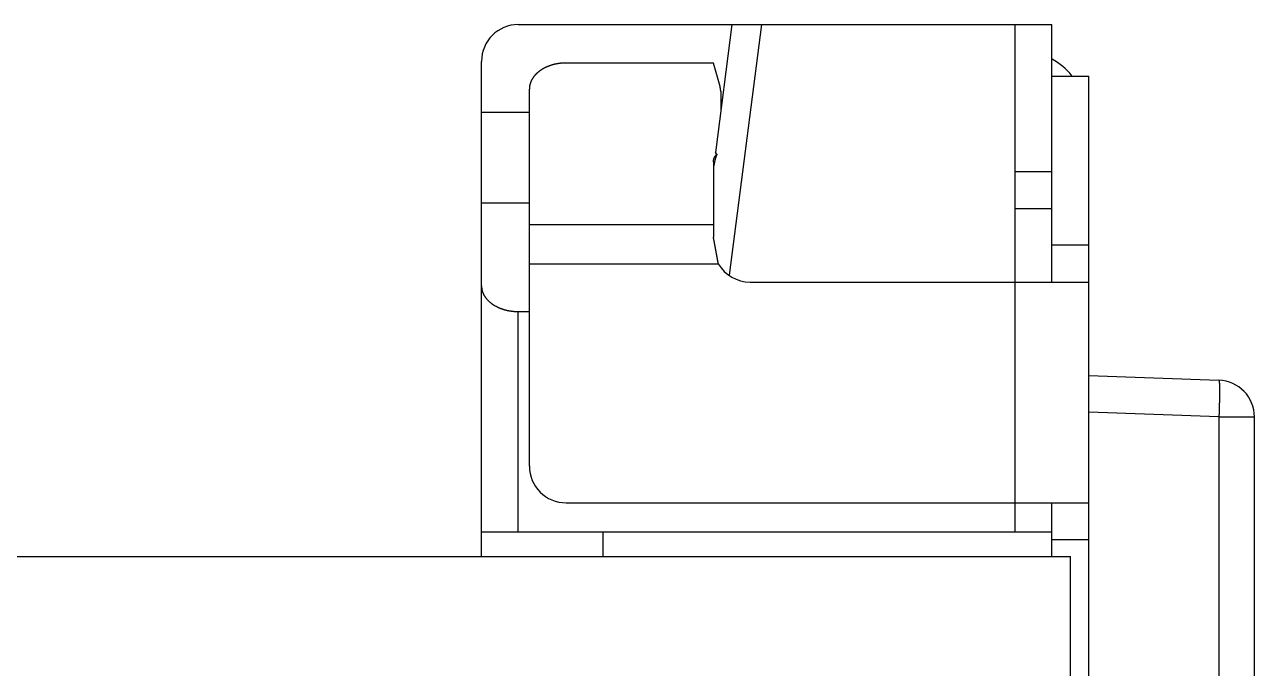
# Model space of a CAD drawing. Extents: x 16.7 to 47.9, y 2.6 to 52.9.
# Drawn here: x 44.538 to 47.88, y 29.361 to 31.111 of the extents above; entities that cross this region are included whole.
import ezdxf

# ---------------------------------------------------------------- set-up
doc = ezdxf.new("R2010")
doc.units = 0
doc.header["$LTSCALE"] = 16.335
doc.layers.get('0').update_dxf_attribs({"linetype": 'CONTINUOUS'})

msp = doc.modelspace()

# ---------------------------------------------------------------- linework, layer by layer
for p, q in [((45.8799, 31.1111), (47.3299, 31.1111)), ((46.4599, 31.1111), (46.4153, 30.7632)), ((46.5406, 31.1111), (46.4532, 30.4296)), ((47.2299, 29.7311), (47.2299, 31.1111)), ((47.3299, 30.4111), (47.3299, 31.1111)), ((45.7799, 29.6651), (45.7799, 31.0111)), ((46.4099, 31.0066), (46.0099, 31.0066)), ((46.428, 30.9428), (46.4099, 31.0066)), ((47.3299, 30.9711), (47.4299, 30.9711)), ((47.4299, 27.7511), (47.4299, 30.9711)), ((45.9099, 29.9111), (45.9099, 30.9359)), ((46.4299, 30.9289), (46.4299, 30.8771)), ((45.9099, 30.8724), (45.7799, 30.8724)), ((46.4194, 30.7586), (46.4153, 30.7632)), ((46.4099, 30.7379), (46.4099, 30.533)), ((47.3299, 30.7111), (47.2299, 30.7111)), ((45.7799, 30.6266), (45.9099, 30.6266)), ((47.2299, 30.6111), (47.3299, 30.6111)), ((46.4099, 30.5672), (45.9099, 30.5672)), ((47.4299, 30.5111), (47.3299, 30.5111)), ((45.9099, 30.4611), (46.4233, 30.4611)), ((46.5099, 30.4111), (47.4299, 30.4111)), ((45.8799, 30.3311), (45.9099, 30.3311)), ((45.8799, 29.7311), (45.8799, 30.3311)), ((47.4299, 30.1575), (47.7835, 30.1446)), ((47.7835, 30.0447), (47.4299, 30.0575)), ((47.7835, 30.0447), (47.8799, 30.0447)), ((47.7835, 30.0447), (47.7835, 28.6775)), ((47.8799, 28.6775), (47.8799, 30.0447)), ((46.0099, 29.8111), (47.4299, 29.8111)), ((47.3299, 29.6651), (47.3299, 29.8111)), ((47.3299, 29.7311), (45.7799, 29.7311)), ((46.1099, 29.7311), (46.1099, 29.6651)), ((47.3299, 29.7111), (47.4299, 29.7111)), ((17.1799, 29.6651), (47.3799, 29.6651)), ((47.3799, 28.9611), (47.3799, 29.6651))]:
    msp.add_line(p, q)
for points in [[(46.0099, 31.0066, 0), (46.0094, 31.0066, 0), (46.009, 31.0066, 0), (46.0085, 31.0066, 0), (46.008, 31.0066, 0), (46.0076, 31.0066, 0), (46.0071, 31.0066, 0), (46.0066, 31.0066, 0), (46.0061, 31.0066, 0), (46.0057, 31.0065, 0), (46.0052, 31.0065, 0), (46.0047, 31.0065, 0), (46.0043, 31.0065, 0), (46.0038, 31.0065, 0), (46.0033, 31.0064, 0), (46.0029, 31.0064, 0), (46.0024, 31.0064, 0), (46.0019, 31.0064, 0), (46.0015, 31.0063, 0), (46.001, 31.0063, 0), (46.0005, 31.0063, 0), (46, 31.0063, 0), (45.9996, 31.0062, 0), (45.9991, 31.0062, 0), (45.9986, 31.0062, 0), (45.9982, 31.0061, 0), (45.9977, 31.0061, 0), (45.9972, 31.006, 0), (45.9968, 31.006, 0), (45.9963, 31.0059, 0), (45.9958, 31.0059, 0), (45.9954, 31.0059, 0), (45.9949, 31.0058, 0), (45.9944, 31.0058, 0), (45.994, 31.0057, 0), (45.9935, 31.0056, 0), (45.993, 31.0056, 0), (45.9926, 31.0055, 0), (45.9921, 31.0055, 0), (45.9916, 31.0054, 0), (45.9912, 31.0054, 0), (45.9907, 31.0053, 0), (45.9902, 31.0052, 0), (45.9898, 31.0052, 0), (45.9893, 31.0051, 0), (45.9888, 31.005, 0), (45.9884, 31.0049, 0), (45.9879, 31.0049, 0), (45.9874, 31.0048, 0), (45.987, 31.0047, 0), (45.9865, 31.0046, 0), (45.986, 31.0046, 0), (45.9856, 31.0045, 0), (45.9851, 31.0044, 0), (45.9846, 31.0043, 0), (45.9842, 31.0042, 0), (45.9837, 31.0041, 0), (45.9833, 31.004, 0), (45.9828, 31.004, 0), (45.9823, 31.0039, 0), (45.9819, 31.0038, 0), (45.9814, 31.0037, 0), (45.9809, 31.0036, 0), (45.9805, 31.0035, 0), (45.98, 31.0034, 0), (45.9796, 31.0033, 0), (45.9791, 31.0032, 0), (45.9786, 31.0031, 0), (45.9782, 31.003, 0), (45.9777, 31.0028, 0), (45.9773, 31.0027, 0), (45.9768, 31.0026, 0), (45.9764, 31.0025, 0), (45.9759, 31.0024, 0), (45.9754, 31.0023, 0), (45.975, 31.0022, 0), (45.9745, 31.002, 0), (45.9741, 31.0019, 0), (45.9736, 31.0018, 0), (45.9732, 31.0017, 0), (45.9727, 31.0015, 0), (45.9723, 31.0014, 0), (45.9718, 31.0013, 0), (45.9714, 31.0011, 0), (45.9709, 31.001, 0), (45.9704, 31.0009, 0), (45.97, 31.0007, 0), (45.9695, 31.0006, 0), (45.9691, 31.0004, 0), (45.9686, 31.0003, 0), (45.9682, 31.0002, 0), (45.9677, 31, 0), (45.9673, 30.9999, 0), (45.9668, 30.9997, 0), (45.9664, 30.9996, 0), (45.966, 30.9994, 0), (45.9655, 30.9993, 0), (45.9651, 30.9991, 0), (45.9646, 30.9989, 0), (45.9642, 30.9988, 0), (45.9637, 30.9986, 0), (45.9633, 30.9985, 0), (45.9628, 30.9983, 0), (45.9624, 30.9981, 0), (45.962, 30.9979, 0), (45.9615, 30.9978, 0), (45.9611, 30.9976, 0), (45.9606, 30.9974, 0), (45.9602, 30.9973, 0), (45.9598, 30.9971, 0), (45.9593, 30.9969, 0), (45.9589, 30.9967, 0), (45.9585, 30.9965, 0), (45.958, 30.9963, 0), (45.9576, 30.9962, 0), (45.9572, 30.996, 0), (45.9567, 30.9958, 0), (45.9563, 30.9956, 0), (45.9559, 30.9954, 0), (45.9554, 30.9952, 0), (45.955, 30.995, 0), (45.9546, 30.9948, 0), (45.9542, 30.9946, 0), (45.9537, 30.9944, 0), (45.9533, 30.9942, 0), (45.9529, 30.994, 0), (45.9525, 30.9938, 0), (45.952, 30.9936, 0), (45.9516, 30.9934, 0), (45.9512, 30.9931, 0), (45.9508, 30.9929, 0), (45.9504, 30.9927, 0), (45.95, 30.9925, 0), (45.9495, 30.9923, 0), (45.9491, 30.992, 0), (45.9487, 30.9918, 0), (45.9483, 30.9916, 0), (45.9479, 30.9914, 0), (45.9475, 30.9911, 0), (45.9471, 30.9909, 0), (45.9467, 30.9907, 0), (45.9463, 30.9904, 0), (45.9458, 30.9902, 0), (45.9454, 30.99, 0), (45.945, 30.9897, 0), (45.9446, 30.9895, 0), (45.9442, 30.9892, 0), (45.9438, 30.989, 0), (45.9434, 30.9887, 0), (45.943, 30.9885, 0), (45.9426, 30.9882, 0), (45.9423, 30.988, 0), (45.9419, 30.9877, 0), (45.9415, 30.9874, 0), (45.9411, 30.9872, 0), (45.9407, 30.9869, 0), (45.9403, 30.9867, 0), (45.9399, 30.9864, 0), (45.9395, 30.9861, 0), (45.9391, 30.9859, 0), (45.9388, 30.9856, 0), (45.9384, 30.9853, 0), (45.938, 30.985, 0), (45.9376, 30.9848, 0), (45.9372, 30.9845, 0), (45.9369, 30.9842, 0), (45.9365, 30.9839, 0), (45.9361, 30.9836, 0), (45.9357, 30.9833, 0), (45.9354, 30.983, 0), (45.935, 30.9827, 0), (45.9346, 30.9825, 0), (45.9343, 30.9822, 0), (45.9339, 30.9819, 0), (45.9336, 30.9816, 0), (45.9332, 30.9813, 0), (45.9328, 30.981, 0), (45.9325, 30.9806, 0), (45.9321, 30.9803, 0), (45.9318, 30.98, 0), (45.9314, 30.9797, 0), (45.9311, 30.9794, 0), (45.9307, 30.9791, 0), (45.9304, 30.9788, 0), (45.93, 30.9784, 0), (45.9297, 30.9781, 0), (45.9294, 30.9778, 0), (45.929, 30.9775, 0), (45.9287, 30.9771, 0), (45.9283, 30.9768, 0), (45.928, 30.9765, 0), (45.9277, 30.9761, 0), (45.9274, 30.9758, 0), (45.927, 30.9755, 0), (45.9267, 30.9751, 0), (45.9264, 30.9748, 0), (45.9261, 30.9744, 0), (45.9258, 30.9741, 0), (45.9254, 30.9737, 0), (45.9251, 30.9734, 0), (45.9248, 30.973, 0), (45.9245, 30.9727, 0), (45.9242, 30.9723, 0), (45.9239, 30.972, 0), (45.9236, 30.9716, 0), (45.9233, 30.9712, 0), (45.923, 30.9709, 0), (45.9227, 30.9705, 0), (45.9224, 30.9701, 0), (45.9221, 30.9698, 0), (45.9218, 30.9694, 0), (45.9216, 30.969, 0), (45.9213, 30.9686, 0), (45.921, 30.9683, 0), (45.9207, 30.9679, 0), (45.9204, 30.9675, 0), (45.9202, 30.9671, 0), (45.9199, 30.9667, 0), (45.9196, 30.9663, 0), (45.9194, 30.966, 0), (45.9191, 30.9656, 0), (45.9189, 30.9652, 0), (45.9186, 30.9648, 0), (45.9184, 30.9644, 0), (45.9181, 30.964, 0), (45.9179, 30.9636, 0), (45.9176, 30.9632, 0), (45.9174, 30.9628, 0), (45.9172, 30.9624, 0), (45.9169, 30.9619, 0), (45.9167, 30.9615, 0), (45.9165, 30.9611, 0), (45.9163, 30.9607, 0), (45.916, 30.9603, 0), (45.9158, 30.9599, 0), (45.9156, 30.9595, 0), (45.9154, 30.959, 0), (45.9152, 30.9586, 0), (45.915, 30.9582, 0), (45.9148, 30.9578, 0), (45.9146, 30.9573, 0), (45.9144, 30.9569, 0), (45.9142, 30.9565, 0), (45.914, 30.956, 0), (45.9139, 30.9556, 0), (45.9137, 30.9552, 0), (45.9135, 30.9547, 0), (45.9133, 30.9543, 0), (45.9132, 30.9538, 0), (45.913, 30.9534, 0), (45.9129, 30.953, 0), (45.9127, 30.9525, 0), (45.9126, 30.9521, 0), (45.9124, 30.9516, 0), (45.9123, 30.9512, 0), (45.9121, 30.9507, 0), (45.912, 30.9503, 0), (45.9119, 30.9498, 0), (45.9117, 30.9494, 0), (45.9116, 30.9489, 0), (45.9115, 30.9485, 0), (45.9114, 30.948, 0), (45.9113, 30.9475, 0), (45.9112, 30.9471, 0), (45.9111, 30.9466, 0), (45.911, 30.9462, 0), (45.9109, 30.9457, 0), (45.9108, 30.9452, 0), (45.9107, 30.9448, 0), (45.9106, 30.9443, 0), (45.9105, 30.9438, 0), (45.9105, 30.9434, 0), (45.9104, 30.9429, 0), (45.9103, 30.9425, 0), (45.9103, 30.942, 0), (45.9102, 30.9415, 0), (45.9102, 30.941, 0), (45.9101, 30.9406, 0), (45.9101, 30.9401, 0), (45.91, 30.9396, 0), (45.91, 30.9392, 0), (45.91, 30.9387, 0), (45.91, 30.9382, 0), (45.9099, 30.9378, 0), (45.9099, 30.9373, 0), (45.9099, 30.9368, 0), (45.9099, 30.9364, 0), (45.9099, 30.9359, 0)], [(46.4299, 30.9289, 0), (46.4299, 30.929, 0), (46.4299, 30.9291, 0), (46.4299, 30.9292, 0), (46.4299, 30.9292, 0), (46.4299, 30.9293, 0), (46.4299, 30.9294, 0), (46.4299, 30.9295, 0), (46.4299, 30.9296, 0), (46.4299, 30.9297, 0), (46.4299, 30.9298, 0), (46.4299, 30.9299, 0), (46.4299, 30.9299, 0), (46.4299, 30.93, 0), (46.4299, 30.9301, 0), (46.4299, 30.9302, 0), (46.4299, 30.9303, 0), (46.4299, 30.9304, 0), (46.4299, 30.9305, 0), (46.4299, 30.9306, 0), (46.4299, 30.9307, 0), (46.4299, 30.9307, 0), (46.4299, 30.9308, 0), (46.4299, 30.9309, 0), (46.4299, 30.931, 0), (46.4298, 30.9311, 0), (46.4298, 30.9312, 0), (46.4298, 30.9313, 0), (46.4298, 30.9314, 0), (46.4298, 30.9314, 0), (46.4298, 30.9315, 0), (46.4298, 30.9316, 0), (46.4298, 30.9317, 0), (46.4298, 30.9318, 0), (46.4298, 30.9319, 0), (46.4298, 30.932, 0), (46.4298, 30.9321, 0), (46.4298, 30.9322, 0), (46.4298, 30.9322, 0), (46.4298, 30.9323, 0), (46.4298, 30.9324, 0), (46.4298, 30.9325, 0), (46.4298, 30.9326, 0), (46.4298, 30.9327, 0), (46.4297, 30.9328, 0), (46.4297, 30.9329, 0), (46.4297, 30.9329, 0), (46.4297, 30.933, 0), (46.4297, 30.9331, 0), (46.4297, 30.9332, 0), (46.4297, 30.9333, 0), (46.4297, 30.9334, 0), (46.4297, 30.9335, 0), (46.4297, 30.9336, 0), (46.4297, 30.9337, 0), (46.4297, 30.9337, 0), (46.4297, 30.9338, 0), (46.4296, 30.9339, 0), (46.4296, 30.934, 0), (46.4296, 30.9341, 0), (46.4296, 30.9342, 0), (46.4296, 30.9343, 0), (46.4296, 30.9344, 0), (46.4296, 30.9344, 0), (46.4296, 30.9345, 0), (46.4296, 30.9346, 0), (46.4296, 30.9347, 0), (46.4295, 30.9348, 0), (46.4295, 30.9349, 0), (46.4295, 30.935, 0), (46.4295, 30.9351, 0), (46.4295, 30.9351, 0), (46.4295, 30.9352, 0), (46.4295, 30.9353, 0), (46.4295, 30.9354, 0), (46.4295, 30.9355, 0), (46.4294, 30.9356, 0), (46.4294, 30.9357, 0), (46.4294, 30.9358, 0), (46.4294, 30.9358, 0), (46.4294, 30.9359, 0), (46.4294, 30.936, 0), (46.4294, 30.9361, 0), (46.4294, 30.9362, 0), (46.4293, 30.9363, 0), (46.4293, 30.9364, 0), (46.4293, 30.9365, 0), (46.4293, 30.9365, 0), (46.4293, 30.9366, 0), (46.4293, 30.9367, 0), (46.4293, 30.9368, 0), (46.4293, 30.9369, 0), (46.4292, 30.937, 0), (46.4292, 30.9371, 0), (46.4292, 30.9372, 0), (46.4292, 30.9372, 0), (46.4292, 30.9373, 0), (46.4292, 30.9374, 0), (46.4292, 30.9375, 0), (46.4291, 30.9376, 0), (46.4291, 30.9377, 0), (46.4291, 30.9378, 0), (46.4291, 30.9379, 0), (46.4291, 30.9379, 0), (46.4291, 30.938, 0), (46.429, 30.9381, 0), (46.429, 30.9382, 0), (46.429, 30.9383, 0), (46.429, 30.9384, 0), (46.429, 30.9385, 0), (46.429, 30.9386, 0), (46.4289, 30.9386, 0), (46.4289, 30.9387, 0), (46.4289, 30.9388, 0), (46.4289, 30.9389, 0), (46.4289, 30.939, 0), (46.4289, 30.9391, 0), (46.4288, 30.9392, 0), (46.4288, 30.9392, 0), (46.4288, 30.9393, 0), (46.4288, 30.9394, 0), (46.4288, 30.9395, 0), (46.4287, 30.9396, 0), (46.4287, 30.9397, 0), (46.4287, 30.9398, 0), (46.4287, 30.9398, 0), (46.4287, 30.9399, 0), (46.4287, 30.94, 0), (46.4286, 30.9401, 0), (46.4286, 30.9402, 0), (46.4286, 30.9403, 0), (46.4286, 30.9404, 0), (46.4286, 30.9404, 0), (46.4285, 30.9405, 0), (46.4285, 30.9406, 0), (46.4285, 30.9407, 0), (46.4285, 30.9408, 0), (46.4284, 30.9409, 0), (46.4284, 30.941, 0), (46.4284, 30.941, 0), (46.4284, 30.9411, 0), (46.4284, 30.9412, 0), (46.4283, 30.9413, 0), (46.4283, 30.9414, 0), (46.4283, 30.9415, 0), (46.4283, 30.9416, 0), (46.4283, 30.9416, 0), (46.4282, 30.9417, 0), (46.4282, 30.9418, 0), (46.4282, 30.9419, 0), (46.4282, 30.942, 0), (46.4281, 30.9421, 0), (46.4281, 30.9422, 0), (46.4281, 30.9422, 0), (46.4281, 30.9423, 0), (46.4281, 30.9424, 0), (46.428, 30.9425, 0), (46.428, 30.9426, 0), (46.428, 30.9427, 0), (46.428, 30.9428, 0)], [(46.4099, 30.7379, 0), (46.4099, 30.738, 0), (46.4099, 30.7382, 0), (46.4099, 30.7383, 0), (46.4099, 30.7385, 0), (46.4099, 30.7386, 0), (46.4099, 30.7388, 0), (46.4099, 30.7389, 0), (46.4099, 30.7391, 0), (46.4099, 30.7392, 0), (46.4099, 30.7394, 0), (46.41, 30.7395, 0), (46.41, 30.7397, 0), (46.41, 30.7398, 0), (46.41, 30.7399, 0), (46.41, 30.7401, 0), (46.41, 30.7402, 0), (46.41, 30.7404, 0), (46.41, 30.7405, 0), (46.4101, 30.7407, 0), (46.4101, 30.7408, 0), (46.4101, 30.741, 0), (46.4101, 30.7411, 0), (46.4101, 30.7413, 0), (46.4102, 30.7414, 0), (46.4102, 30.7416, 0), (46.4102, 30.7417, 0), (46.4102, 30.7418, 0), (46.4102, 30.742, 0), (46.4103, 30.7421, 0), (46.4103, 30.7423, 0), (46.4103, 30.7424, 0), (46.4103, 30.7426, 0), (46.4104, 30.7427, 0), (46.4104, 30.7429, 0), (46.4104, 30.743, 0), (46.4105, 30.7431, 0), (46.4105, 30.7433, 0), (46.4105, 30.7434, 0), (46.4106, 30.7436, 0), (46.4106, 30.7437, 0), (46.4106, 30.7439, 0), (46.4107, 30.744, 0), (46.4107, 30.7442, 0), (46.4107, 30.7443, 0), (46.4108, 30.7444, 0), (46.4108, 30.7446, 0), (46.4108, 30.7447, 0), (46.4109, 30.7449, 0), (46.4109, 30.745, 0), (46.411, 30.7451, 0), (46.411, 30.7453, 0), (46.4111, 30.7454, 0), (46.4111, 30.7456, 0), (46.4111, 30.7457, 0), (46.4112, 30.7459, 0), (46.4112, 30.746, 0), (46.4113, 30.7461, 0), (46.4113, 30.7463, 0), (46.4114, 30.7464, 0), (46.4114, 30.7466, 0), (46.4115, 30.7467, 0), (46.4115, 30.7468, 0), (46.4116, 30.747, 0), (46.4116, 30.7471, 0), (46.4117, 30.7472, 0), (46.4117, 30.7474, 0), (46.4118, 30.7475, 0), (46.4118, 30.7477, 0), (46.4119, 30.7478, 0), (46.412, 30.7479, 0), (46.412, 30.7481, 0), (46.4121, 30.7482, 0), (46.4121, 30.7483, 0), (46.4122, 30.7485, 0), (46.4122, 30.7486, 0), (46.4123, 30.7487, 0), (46.4124, 30.7489, 0), (46.4124, 30.749, 0), (46.4125, 30.7491, 0), (46.4126, 30.7493, 0), (46.4126, 30.7494, 0), (46.4127, 30.7495, 0), (46.4127, 30.7497, 0), (46.4128, 30.7498, 0), (46.4129, 30.7499, 0), (46.4129, 30.7501, 0), (46.413, 30.7502, 0), (46.4131, 30.7503, 0), (46.4132, 30.7505, 0), (46.4132, 30.7506, 0), (46.4133, 30.7507, 0), (46.4134, 30.7508, 0), (46.4134, 30.751, 0), (46.4135, 30.7511, 0), (46.4136, 30.7512, 0), (46.4137, 30.7514, 0), (46.4137, 30.7515, 0), (46.4138, 30.7516, 0), (46.4139, 30.7517, 0), (46.414, 30.7519, 0), (46.414, 30.752, 0), (46.4141, 30.7521, 0), (46.4142, 30.7522, 0), (46.4143, 30.7524, 0), (46.4143, 30.7525, 0), (46.4144, 30.7526, 0), (46.4145, 30.7527, 0), (46.4146, 30.7529, 0), (46.4147, 30.753, 0), (46.4148, 30.7531, 0), (46.4148, 30.7532, 0), (46.4149, 30.7533, 0), (46.415, 30.7535, 0), (46.4151, 30.7536, 0), (46.4152, 30.7537, 0), (46.4153, 30.7538, 0), (46.4153, 30.7539, 0), (46.4154, 30.7541, 0), (46.4155, 30.7542, 0), (46.4156, 30.7543, 0), (46.4157, 30.7544, 0), (46.4158, 30.7545, 0), (46.4159, 30.7547, 0), (46.416, 30.7548, 0), (46.416, 30.7549, 0), (46.4161, 30.755, 0), (46.4162, 30.7551, 0), (46.4163, 30.7552, 0), (46.4164, 30.7554, 0), (46.4165, 30.7555, 0), (46.4166, 30.7556, 0), (46.4167, 30.7557, 0), (46.4168, 30.7558, 0), (46.4169, 30.7559, 0), (46.417, 30.756, 0), (46.4171, 30.7561, 0), (46.4172, 30.7563, 0), (46.4173, 30.7564, 0), (46.4174, 30.7565, 0), (46.4175, 30.7566, 0), (46.4175, 30.7567, 0), (46.4176, 30.7568, 0), (46.4177, 30.7569, 0), (46.4178, 30.757, 0), (46.4179, 30.7571, 0), (46.418, 30.7572, 0), (46.4181, 30.7573, 0), (46.4182, 30.7575, 0), (46.4183, 30.7576, 0), (46.4184, 30.7577, 0), (46.4185, 30.7578, 0), (46.4186, 30.7579, 0), (46.4187, 30.758, 0), (46.4188, 30.7581, 0), (46.419, 30.7582, 0), (46.4191, 30.7583, 0), (46.4192, 30.7584, 0), (46.4193, 30.7585, 0), (46.4194, 30.7586, 0)], [(46.4194, 30.7586, 0), (46.4193, 30.7584, 0), (46.4192, 30.7581, 0), (46.4191, 30.7579, 0), (46.419, 30.7576, 0), (46.4189, 30.7574, 0), (46.4188, 30.7571, 0), (46.4187, 30.7569, 0), (46.4186, 30.7566, 0), (46.4185, 30.7564, 0), (46.4184, 30.7561, 0), (46.4183, 30.7559, 0), (46.4183, 30.7556, 0), (46.4182, 30.7554, 0), (46.4181, 30.7551, 0), (46.418, 30.7549, 0), (46.4179, 30.7546, 0), (46.4178, 30.7544, 0), (46.4177, 30.7541, 0), (46.4176, 30.7539, 0), (46.4175, 30.7536, 0), (46.4175, 30.7534, 0), (46.4174, 30.7531, 0), (46.4173, 30.7529, 0), (46.4172, 30.7526, 0), (46.4171, 30.7524, 0), (46.417, 30.7521, 0), (46.417, 30.7519, 0), (46.4169, 30.7516, 0), (46.4168, 30.7514, 0), (46.4167, 30.7511, 0), (46.4166, 30.7509, 0), (46.4165, 30.7506, 0), (46.4165, 30.7504, 0), (46.4164, 30.7501, 0), (46.4163, 30.7499, 0), (46.4162, 30.7496, 0), (46.4161, 30.7494, 0), (46.4161, 30.7492, 0), (46.416, 30.7489, 0), (46.4159, 30.7487, 0), (46.4158, 30.7484, 0), (46.4158, 30.7482, 0), (46.4157, 30.7479, 0), (46.4156, 30.7477, 0), (46.4155, 30.7474, 0), (46.4155, 30.7472, 0), (46.4154, 30.7469, 0), (46.4153, 30.7467, 0), (46.4152, 30.7464, 0), (46.4152, 30.7462, 0), (46.4151, 30.7459, 0), (46.415, 30.7457, 0), (46.4149, 30.7454, 0), (46.4149, 30.7452, 0), (46.4148, 30.745, 0), (46.4147, 30.7447, 0), (46.4147, 30.7445, 0), (46.4146, 30.7442, 0), (46.4145, 30.744, 0), (46.4145, 30.7437, 0), (46.4144, 30.7435, 0), (46.4143, 30.7432, 0), (46.4143, 30.743, 0), (46.4142, 30.7427, 0), (46.4141, 30.7425, 0), (46.4141, 30.7423, 0), (46.414, 30.742, 0), (46.4139, 30.7418, 0), (46.4139, 30.7415, 0), (46.4138, 30.7413, 0), (46.4137, 30.741, 0), (46.4137, 30.7408, 0), (46.4136, 30.7406, 0), (46.4136, 30.7403, 0), (46.4135, 30.7401, 0), (46.4134, 30.7398, 0), (46.4134, 30.7396, 0), (46.4133, 30.7393, 0), (46.4133, 30.7391, 0), (46.4132, 30.7389, 0), (46.4131, 30.7386, 0), (46.4131, 30.7384, 0), (46.413, 30.7381, 0), (46.413, 30.7379, 0), (46.4129, 30.7377, 0), (46.4129, 30.7374, 0), (46.4128, 30.7372, 0), (46.4128, 30.7369, 0), (46.4127, 30.7367, 0), (46.4126, 30.7365, 0), (46.4126, 30.7362, 0), (46.4125, 30.736, 0), (46.4125, 30.7357, 0), (46.4124, 30.7355, 0), (46.4124, 30.7353, 0), (46.4123, 30.735, 0), (46.4123, 30.7348, 0), (46.4122, 30.7345, 0), (46.4122, 30.7343, 0), (46.4121, 30.7341, 0), (46.4121, 30.7338, 0), (46.412, 30.7336, 0), (46.412, 30.7334, 0), (46.4119, 30.7331, 0), (46.4119, 30.7329, 0), (46.4119, 30.7326, 0), (46.4118, 30.7324, 0), (46.4118, 30.7322, 0), (46.4117, 30.7319, 0), (46.4117, 30.7317, 0), (46.4116, 30.7315, 0), (46.4116, 30.7312, 0), (46.4116, 30.731, 0), (46.4115, 30.7308, 0), (46.4115, 30.7305, 0), (46.4114, 30.7303, 0), (46.4114, 30.7301, 0), (46.4114, 30.7298, 0), (46.4113, 30.7296, 0), (46.4113, 30.7294, 0), (46.4112, 30.7291, 0), (46.4112, 30.7289, 0), (46.4112, 30.7287, 0), (46.4111, 30.7285, 0), (46.4111, 30.7282, 0), (46.4111, 30.728, 0), (46.411, 30.7278, 0), (46.411, 30.7275, 0)], [(46.4233, 30.4611, 0), (46.4232, 30.4615, 0), (46.4231, 30.462, 0), (46.4231, 30.4625, 0), (46.423, 30.4629, 0), (46.4229, 30.4634, 0), (46.4228, 30.4638, 0), (46.4227, 30.4643, 0), (46.4226, 30.4647, 0), (46.4226, 30.4652, 0), (46.4225, 30.4656, 0), (46.4224, 30.4661, 0), (46.4223, 30.4665, 0), (46.4222, 30.467, 0), (46.4222, 30.4674, 0), (46.4221, 30.4679, 0), (46.422, 30.4683, 0), (46.4219, 30.4688, 0), (46.4218, 30.4692, 0), (46.4218, 30.4697, 0), (46.4217, 30.4702, 0), (46.4216, 30.4706, 0), (46.4215, 30.4711, 0), (46.4214, 30.4715, 0), (46.4214, 30.472, 0), (46.4213, 30.4724, 0), (46.4212, 30.4729, 0), (46.4211, 30.4733, 0), (46.421, 30.4738, 0), (46.4209, 30.4742, 0), (46.4209, 30.4747, 0), (46.4208, 30.4751, 0), (46.4207, 30.4756, 0), (46.4206, 30.476, 0), (46.4205, 30.4765, 0), (46.4205, 30.4769, 0), (46.4204, 30.4774, 0), (46.4203, 30.4779, 0), (46.4202, 30.4783, 0), (46.4201, 30.4788, 0), (46.4201, 30.4792, 0), (46.42, 30.4797, 0), (46.4199, 30.4801, 0), (46.4198, 30.4806, 0), (46.4197, 30.481, 0), (46.4196, 30.4815, 0), (46.4196, 30.4819, 0), (46.4195, 30.4824, 0), (46.4194, 30.4828, 0), (46.4193, 30.4833, 0), (46.4192, 30.4837, 0), (46.4192, 30.4842, 0), (46.4191, 30.4846, 0), (46.419, 30.4851, 0), (46.4189, 30.4855, 0), (46.4188, 30.486, 0), (46.4187, 30.4865, 0), (46.4187, 30.4869, 0), (46.4186, 30.4874, 0), (46.4185, 30.4878, 0), (46.4184, 30.4883, 0), (46.4183, 30.4887, 0), (46.4183, 30.4892, 0), (46.4182, 30.4896, 0), (46.4181, 30.4901, 0), (46.418, 30.4905, 0), (46.4179, 30.491, 0), (46.4178, 30.4914, 0), (46.4178, 30.4919, 0), (46.4177, 30.4923, 0), (46.4176, 30.4928, 0), (46.4175, 30.4932, 0), (46.4174, 30.4937, 0), (46.4173, 30.4942, 0), (46.4173, 30.4946, 0), (46.4172, 30.4951, 0), (46.4171, 30.4955, 0), (46.417, 30.496, 0), (46.4169, 30.4964, 0), (46.4168, 30.4969, 0), (46.4168, 30.4973, 0), (46.4167, 30.4978, 0), (46.4166, 30.4982, 0), (46.4165, 30.4987, 0), (46.4164, 30.4991, 0), (46.4163, 30.4996, 0), (46.4163, 30.5, 0), (46.4162, 30.5005, 0), (46.4161, 30.5009, 0), (46.416, 30.5014, 0), (46.4159, 30.5018, 0), (46.4158, 30.5023, 0), (46.4158, 30.5027, 0), (46.4157, 30.5032, 0), (46.4156, 30.5037, 0), (46.4155, 30.5041, 0), (46.4154, 30.5046, 0), (46.4153, 30.505, 0), (46.4153, 30.5055, 0), (46.4152, 30.5059, 0), (46.4151, 30.5064, 0), (46.415, 30.5068, 0), (46.4149, 30.5073, 0), (46.4148, 30.5077, 0), (46.4147, 30.5082, 0), (46.4147, 30.5086, 0), (46.4146, 30.5091, 0), (46.4145, 30.5095, 0), (46.4144, 30.51, 0), (46.4143, 30.5104, 0), (46.4142, 30.5109, 0), (46.4141, 30.5113, 0), (46.4141, 30.5118, 0), (46.414, 30.5122, 0), (46.4139, 30.5127, 0), (46.4138, 30.5131, 0), (46.4137, 30.5136, 0), (46.4136, 30.5141, 0), (46.4135, 30.5145, 0), (46.4135, 30.515, 0), (46.4134, 30.5154, 0), (46.4133, 30.5159, 0), (46.4132, 30.5163, 0), (46.4131, 30.5168, 0), (46.413, 30.5172, 0), (46.4129, 30.5177, 0), (46.4128, 30.5181, 0), (46.4128, 30.5186, 0), (46.4127, 30.519, 0), (46.4126, 30.5195, 0), (46.4125, 30.5199, 0), (46.4124, 30.5204, 0), (46.4123, 30.5208, 0), (46.4122, 30.5213, 0), (46.4121, 30.5217, 0), (46.4121, 30.5222, 0), (46.412, 30.5226, 0), (46.4119, 30.5231, 0), (46.4118, 30.5235, 0), (46.4117, 30.524, 0), (46.4116, 30.5244, 0), (46.4115, 30.5249, 0), (46.4114, 30.5253, 0), (46.4113, 30.5258, 0), (46.4113, 30.5262, 0), (46.4112, 30.5267, 0), (46.4111, 30.5271, 0), (46.411, 30.5276, 0), (46.4109, 30.528, 0), (46.4108, 30.5285, 0), (46.4107, 30.529, 0), (46.4106, 30.5294, 0), (46.4105, 30.5299, 0), (46.4104, 30.5303, 0), (46.4104, 30.5308, 0), (46.4103, 30.5312, 0), (46.4102, 30.5317, 0), (46.4101, 30.5321, 0), (46.41, 30.5326, 0), (46.4099, 30.533, 0)], [(45.7799, 30.4011, 0), (45.7799, 30.4003, 0), (45.7799, 30.3994, 0), (45.78, 30.3985, 0), (45.78, 30.3977, 0), (45.7801, 30.3968, 0), (45.7802, 30.396, 0), (45.7803, 30.3951, 0), (45.7804, 30.3943, 0), (45.7805, 30.3934, 0), (45.7806, 30.3925, 0), (45.7808, 30.3917, 0), (45.781, 30.3908, 0), (45.7812, 30.39, 0), (45.7814, 30.3891, 0), (45.7816, 30.3883, 0), (45.7818, 30.3875, 0), (45.7821, 30.3866, 0), (45.7823, 30.3858, 0), (45.7826, 30.3849, 0), (45.7829, 30.3841, 0), (45.7832, 30.3833, 0), (45.7835, 30.3824, 0), (45.7839, 30.3816, 0), (45.7842, 30.3808, 0), (45.7846, 30.38, 0), (45.7849, 30.3792, 0), (45.7853, 30.3783, 0), (45.7857, 30.3775, 0), (45.7862, 30.3767, 0), (45.7866, 30.3759, 0), (45.787, 30.3751, 0), (45.7875, 30.3743, 0), (45.788, 30.3735, 0), (45.7885, 30.3727, 0), (45.789, 30.372, 0), (45.7895, 30.3712, 0), (45.79, 30.3704, 0), (45.7906, 30.3696, 0), (45.7911, 30.3689, 0), (45.7917, 30.3681, 0), (45.7923, 30.3674, 0), (45.7929, 30.3666, 0), (45.7935, 30.3659, 0), (45.7941, 30.3651, 0), (45.7948, 30.3644, 0), (45.7954, 30.3637, 0), (45.7961, 30.3629, 0), (45.7968, 30.3622, 0), (45.7974, 30.3615, 0), (45.7981, 30.3608, 0), (45.7989, 30.3601, 0), (45.7996, 30.3594, 0), (45.8003, 30.3587, 0), (45.8011, 30.358, 0), (45.8018, 30.3574, 0), (45.8026, 30.3567, 0), (45.8034, 30.356, 0), (45.8042, 30.3554, 0), (45.805, 30.3547, 0), (45.8058, 30.3541, 0), (45.8066, 30.3535, 0), (45.8075, 30.3528, 0), (45.8083, 30.3522, 0), (45.8092, 30.3516, 0), (45.8101, 30.351, 0), (45.8109, 30.3504, 0), (45.8118, 30.3498, 0), (45.8127, 30.3492, 0), (45.8137, 30.3487, 0), (45.8146, 30.3481, 0), (45.8155, 30.3475, 0), (45.8165, 30.347, 0), (45.8174, 30.3464, 0), (45.8184, 30.3459, 0), (45.8193, 30.3454, 0), (45.8203, 30.3449, 0), (45.8213, 30.3444, 0), (45.8223, 30.3439, 0), (45.8233, 30.3434, 0), (45.8243, 30.3429, 0), (45.8254, 30.3424, 0), (45.8264, 30.342, 0), (45.8274, 30.3415, 0), (45.8285, 30.3411, 0), (45.8295, 30.3406, 0), (45.8306, 30.3402, 0), (45.8317, 30.3398, 0), (45.8328, 30.3394, 0), (45.8338, 30.339, 0), (45.8349, 30.3386, 0), (45.836, 30.3382, 0), (45.8371, 30.3378, 0), (45.8383, 30.3375, 0), (45.8394, 30.3371, 0), (45.8405, 30.3368, 0), (45.8416, 30.3364, 0), (45.8428, 30.3361, 0), (45.8439, 30.3358, 0), (45.8451, 30.3355, 0), (45.8462, 30.3352, 0), (45.8474, 30.3349, 0), (45.8485, 30.3346, 0), (45.8497, 30.3344, 0), (45.8509, 30.3341, 0), (45.852, 30.3339, 0), (45.8532, 30.3336, 0), (45.8544, 30.3334, 0), (45.8556, 30.3332, 0), (45.8568, 30.333, 0), (45.858, 30.3328, 0), (45.8592, 30.3326, 0), (45.8604, 30.3324, 0), (45.8616, 30.3323, 0), (45.8628, 30.3321, 0), (45.864, 30.332, 0), (45.8652, 30.3319, 0), (45.8664, 30.3317, 0), (45.8677, 30.3316, 0), (45.8689, 30.3315, 0), (45.8701, 30.3314, 0), (45.8713, 30.3314, 0), (45.8725, 30.3313, 0), (45.8738, 30.3312, 0), (45.875, 30.3312, 0), (45.8762, 30.3311, 0), (45.8774, 30.3311, 0), (45.8787, 30.3311, 0), (45.8799, 30.3311, 0)], [(47.7835, 30.1446, 0), (47.7837, 30.1445, 0), (47.7838, 30.1443, 0), (47.7839, 30.1441, 0), (47.7839, 30.1438, 0), (47.784, 30.1436, 0), (47.784, 30.1434, 0), (47.7841, 30.1432, 0), (47.7841, 30.143, 0), (47.7841, 30.1428, 0), (47.7842, 30.1426, 0), (47.7842, 30.1425, 0), (47.7842, 30.1423, 0), (47.7843, 30.142, 0), (47.7843, 30.1418, 0), (47.7843, 30.1416, 0), (47.7843, 30.1414, 0), (47.7843, 30.1412, 0), (47.7844, 30.141, 0), (47.7844, 30.1408, 0), (47.7844, 30.1406, 0), (47.7844, 30.1404, 0), (47.7844, 30.1401, 0), (47.7845, 30.1399, 0), (47.7845, 30.1397, 0), (47.7845, 30.1395, 0), (47.7845, 30.1393, 0), (47.7845, 30.1391, 0), (47.7845, 30.1389, 0), (47.7845, 30.1387, 0), (47.7846, 30.1385, 0), (47.7846, 30.1383, 0), (47.7846, 30.1381, 0), (47.7846, 30.1379, 0), (47.7846, 30.1376, 0), (47.7846, 30.1374, 0), (47.7846, 30.1372, 0), (47.7846, 30.137, 0), (47.7846, 30.1368, 0), (47.7847, 30.1366, 0), (47.7847, 30.1364, 0), (47.7847, 30.1362, 0), (47.7847, 30.136, 0), (47.7847, 30.1358, 0), (47.7847, 30.1356, 0), (47.7847, 30.1354, 0), (47.7847, 30.1351, 0), (47.7847, 30.1349, 0), (47.7847, 30.1347, 0), (47.7848, 30.1345, 0), (47.7848, 30.1343, 0), (47.7848, 30.1341, 0), (47.7848, 30.1339, 0), (47.7848, 30.1337, 0), (47.7848, 30.1335, 0), (47.7848, 30.1333, 0), (47.7848, 30.1331, 0), (47.7848, 30.1328, 0), (47.7848, 30.1326, 0), (47.7848, 30.1324, 0), (47.7848, 30.1322, 0), (47.7848, 30.132, 0), (47.7848, 30.1318, 0), (47.7848, 30.1316, 0), (47.7849, 30.1314, 0), (47.7849, 30.1312, 0), (47.7849, 30.131, 0), (47.7849, 30.1308, 0), (47.7849, 30.1305, 0), (47.7849, 30.1303, 0), (47.7849, 30.1301, 0), (47.7849, 30.1299, 0), (47.7849, 30.1297, 0), (47.7849, 30.1295, 0), (47.7849, 30.1293, 0), (47.7849, 30.1291, 0), (47.7849, 30.1289, 0), (47.7849, 30.1287, 0), (47.7849, 30.1285, 0), (47.7849, 30.1282, 0), (47.7849, 30.128, 0), (47.7849, 30.1278, 0), (47.7849, 30.1276, 0), (47.7849, 30.1274, 0), (47.7849, 30.1272, 0), (47.7849, 30.127, 0), (47.785, 30.1268, 0), (47.785, 30.1266, 0), (47.785, 30.1264, 0), (47.785, 30.1262, 0), (47.785, 30.126, 0), (47.785, 30.1257, 0), (47.785, 30.1255, 0), (47.785, 30.1253, 0), (47.785, 30.1251, 0), (47.785, 30.1249, 0), (47.785, 30.1247, 0), (47.785, 30.1245, 0), (47.785, 30.1243, 0), (47.785, 30.1241, 0), (47.785, 30.1239, 0), (47.785, 30.1237, 0), (47.785, 30.1234, 0), (47.785, 30.1232, 0), (47.785, 30.123, 0), (47.785, 30.1228, 0), (47.785, 30.1226, 0), (47.785, 30.1224, 0), (47.785, 30.1222, 0), (47.785, 30.122, 0), (47.785, 30.1218, 0), (47.785, 30.1216, 0), (47.785, 30.1214, 0), (47.785, 30.1211, 0), (47.785, 30.1209, 0), (47.785, 30.1207, 0), (47.785, 30.1205, 0), (47.785, 30.1203, 0), (47.785, 30.1201, 0), (47.785, 30.1199, 0), (47.785, 30.1197, 0), (47.785, 30.1195, 0), (47.785, 30.1193, 0), (47.785, 30.1191, 0), (47.785, 30.1188, 0), (47.785, 30.1186, 0), (47.785, 30.1184, 0), (47.785, 30.1182, 0), (47.785, 30.118, 0), (47.785, 30.1178, 0), (47.785, 30.1176, 0), (47.785, 30.1174, 0), (47.785, 30.1172, 0), (47.785, 30.117, 0), (47.785, 30.1168, 0), (47.785, 30.1165, 0), (47.785, 30.1163, 0), (47.785, 30.1161, 0), (47.785, 30.1159, 0), (47.785, 30.1157, 0), (47.785, 30.1155, 0), (47.785, 30.1153, 0), (47.785, 30.1151, 0), (47.785, 30.1149, 0), (47.785, 30.1147, 0), (47.785, 30.1145, 0), (47.785, 30.1142, 0), (47.785, 30.114, 0), (47.785, 30.1138, 0), (47.785, 30.1136, 0), (47.785, 30.1134, 0), (47.785, 30.1132, 0), (47.785, 30.113, 0), (47.785, 30.1128, 0), (47.785, 30.1126, 0), (47.785, 30.1124, 0), (47.785, 30.1122, 0), (47.785, 30.1119, 0), (47.785, 30.1117, 0), (47.785, 30.1115, 0), (47.785, 30.1113, 0), (47.785, 30.1111, 0), (47.785, 30.1109, 0), (47.785, 30.1107, 0), (47.785, 30.1105, 0), (47.785, 30.1103, 0), (47.785, 30.1101, 0), (47.785, 30.1099, 0), (47.785, 30.1096, 0), (47.785, 30.1094, 0), (47.785, 30.1092, 0), (47.785, 30.109, 0), (47.785, 30.1088, 0), (47.785, 30.1086, 0), (47.785, 30.1084, 0), (47.785, 30.1082, 0), (47.785, 30.108, 0), (47.785, 30.1078, 0), (47.785, 30.1076, 0), (47.785, 30.1073, 0), (47.785, 30.1071, 0), (47.785, 30.1069, 0), (47.785, 30.1067, 0), (47.785, 30.1065, 0), (47.785, 30.1063, 0), (47.785, 30.1061, 0), (47.785, 30.1059, 0), (47.785, 30.1057, 0), (47.785, 30.1055, 0), (47.785, 30.1053, 0), (47.785, 30.1051, 0), (47.785, 30.1048, 0), (47.785, 30.1046, 0), (47.785, 30.1044, 0), (47.785, 30.1042, 0), (47.785, 30.104, 0), (47.785, 30.1038, 0), (47.785, 30.1036, 0), (47.785, 30.1034, 0), (47.785, 30.1032, 0), (47.785, 30.103, 0), (47.785, 30.1028, 0), (47.785, 30.1025, 0), (47.785, 30.1023, 0), (47.785, 30.1021, 0), (47.785, 30.1019, 0), (47.785, 30.1017, 0), (47.785, 30.1015, 0), (47.7849, 30.1013, 0), (47.7849, 30.1011, 0), (47.7849, 30.1009, 0), (47.7849, 30.1007, 0), (47.7849, 30.1005, 0), (47.7849, 30.1002, 0), (47.7849, 30.1, 0), (47.7849, 30.0998, 0), (47.7849, 30.0996, 0), (47.7849, 30.0994, 0), (47.7849, 30.0992, 0), (47.7849, 30.099, 0), (47.7849, 30.0988, 0), (47.7849, 30.0986, 0), (47.7849, 30.0984, 0), (47.7849, 30.0982, 0), (47.7849, 30.0979, 0), (47.7849, 30.0977, 0), (47.7849, 30.0975, 0), (47.7849, 30.0973, 0), (47.7849, 30.0971, 0), (47.7849, 30.0969, 0), (47.7849, 30.0967, 0), (47.7849, 30.0965, 0), (47.7849, 30.0963, 0), (47.7849, 30.0961, 0), (47.7849, 30.0959, 0), (47.7849, 30.0956, 0), (47.7849, 30.0954, 0), (47.7849, 30.0952, 0), (47.7849, 30.095, 0), (47.7849, 30.0948, 0), (47.7849, 30.0946, 0), (47.7849, 30.0944, 0), (47.7849, 30.0942, 0), (47.7848, 30.094, 0), (47.7848, 30.0938, 0), (47.7848, 30.0936, 0), (47.7848, 30.0933, 0), (47.7848, 30.0931, 0), (47.7848, 30.0929, 0), (47.7848, 30.0927, 0), (47.7848, 30.0925, 0), (47.7848, 30.0923, 0), (47.7848, 30.0921, 0), (47.7848, 30.0919, 0), (47.7848, 30.0917, 0), (47.7848, 30.0915, 0), (47.7848, 30.0913, 0), (47.7848, 30.091, 0), (47.7848, 30.0908, 0), (47.7848, 30.0906, 0), (47.7848, 30.0904, 0), (47.7848, 30.0902, 0), (47.7848, 30.09, 0), (47.7848, 30.0898, 0), (47.7848, 30.0896, 0), (47.7848, 30.0894, 0), (47.7848, 30.0892, 0), (47.7848, 30.089, 0), (47.7848, 30.0887, 0), (47.7848, 30.0885, 0), (47.7848, 30.0883, 0), (47.7847, 30.0881, 0), (47.7847, 30.0879, 0), (47.7847, 30.0877, 0), (47.7847, 30.0875, 0), (47.7847, 30.0873, 0), (47.7847, 30.0871, 0), (47.7847, 30.0869, 0), (47.7847, 30.0867, 0), (47.7847, 30.0865, 0), (47.7847, 30.0862, 0), (47.7847, 30.086, 0), (47.7847, 30.0858, 0), (47.7847, 30.0856, 0), (47.7847, 30.0854, 0), (47.7847, 30.0852, 0), (47.7847, 30.085, 0), (47.7847, 30.0848, 0), (47.7847, 30.0846, 0), (47.7847, 30.0844, 0), (47.7847, 30.0842, 0), (47.7847, 30.0839, 0), (47.7847, 30.0837, 0), (47.7847, 30.0835, 0), (47.7847, 30.0833, 0), (47.7846, 30.0831, 0), (47.7846, 30.0829, 0), (47.7846, 30.0827, 0), (47.7846, 30.0825, 0), (47.7846, 30.0823, 0), (47.7846, 30.0821, 0), (47.7846, 30.0819, 0), (47.7846, 30.0816, 0), (47.7846, 30.0814, 0), (47.7846, 30.0812, 0), (47.7846, 30.081, 0), (47.7846, 30.0808, 0), (47.7846, 30.0806, 0), (47.7846, 30.0804, 0), (47.7846, 30.0802, 0), (47.7846, 30.08, 0), (47.7846, 30.0798, 0), (47.7846, 30.0796, 0), (47.7846, 30.0793, 0), (47.7846, 30.0791, 0), (47.7846, 30.0789, 0), (47.7846, 30.0787, 0), (47.7845, 30.0785, 0), (47.7845, 30.0783, 0), (47.7845, 30.0781, 0), (47.7845, 30.0779, 0), (47.7845, 30.0777, 0), (47.7845, 30.0775, 0), (47.7845, 30.0773, 0), (47.7845, 30.077, 0), (47.7845, 30.0768, 0), (47.7845, 30.0766, 0), (47.7845, 30.0764, 0), (47.7845, 30.0762, 0), (47.7845, 30.076, 0), (47.7845, 30.0758, 0), (47.7845, 30.0756, 0), (47.7845, 30.0754, 0), (47.7845, 30.0752, 0), (47.7845, 30.075, 0), (47.7845, 30.0747, 0), (47.7844, 30.0745, 0), (47.7844, 30.0743, 0), (47.7844, 30.0741, 0), (47.7844, 30.0739, 0), (47.7844, 30.0737, 0), (47.7844, 30.0735, 0), (47.7844, 30.0733, 0), (47.7844, 30.0731, 0), (47.7844, 30.0729, 0), (47.7844, 30.0727, 0), (47.7844, 30.0725, 0), (47.7844, 30.0722, 0), (47.7844, 30.072, 0), (47.7844, 30.0718, 0), (47.7844, 30.0716, 0), (47.7844, 30.0714, 0), (47.7844, 30.0712, 0), (47.7844, 30.071, 0), (47.7844, 30.0708, 0), (47.7843, 30.0706, 0), (47.7843, 30.0704, 0), (47.7843, 30.0702, 0), (47.7843, 30.0699, 0), (47.7843, 30.0697, 0), (47.7843, 30.0695, 0), (47.7843, 30.0693, 0), (47.7843, 30.0691, 0), (47.7843, 30.0689, 0), (47.7843, 30.0687, 0), (47.7843, 30.0685, 0), (47.7843, 30.0683, 0), (47.7843, 30.0681, 0), (47.7843, 30.0679, 0), (47.7843, 30.0676, 0), (47.7843, 30.0674, 0), (47.7843, 30.0672, 0), (47.7843, 30.067, 0), (47.7842, 30.0668, 0), (47.7842, 30.0666, 0), (47.7842, 30.0664, 0), (47.7842, 30.0662, 0), (47.7842, 30.066, 0), (47.7842, 30.0658, 0), (47.7842, 30.0656, 0), (47.7842, 30.0653, 0), (47.7842, 30.0651, 0), (47.7842, 30.0649, 0), (47.7842, 30.0647, 0), (47.7842, 30.0645, 0), (47.7842, 30.0643, 0), (47.7842, 30.0641, 0), (47.7842, 30.0639, 0), (47.7842, 30.0637, 0), (47.7841, 30.0635, 0), (47.7841, 30.0633, 0), (47.7841, 30.063, 0), (47.7841, 30.0628, 0), (47.7841, 30.0626, 0), (47.7841, 30.0624, 0), (47.7841, 30.0622, 0), (47.7841, 30.062, 0), (47.7841, 30.0618, 0), (47.7841, 30.0616, 0), (47.7841, 30.0614, 0), (47.7841, 30.0612, 0), (47.7841, 30.061, 0), (47.7841, 30.0608, 0), (47.7841, 30.0605, 0), (47.7841, 30.0603, 0), (47.784, 30.0601, 0), (47.784, 30.0599, 0), (47.784, 30.0597, 0), (47.784, 30.0595, 0), (47.784, 30.0593, 0), (47.784, 30.0591, 0), (47.784, 30.0589, 0), (47.784, 30.0587, 0), (47.784, 30.0585, 0), (47.784, 30.0582, 0), (47.784, 30.058, 0), (47.784, 30.0578, 0), (47.784, 30.0576, 0), (47.784, 30.0574, 0), (47.784, 30.0572, 0), (47.784, 30.057, 0), (47.7839, 30.0568, 0), (47.7839, 30.0566, 0), (47.7839, 30.0564, 0), (47.7839, 30.0562, 0), (47.7839, 30.0559, 0), (47.7839, 30.0557, 0), (47.7839, 30.0555, 0), (47.7839, 30.0553, 0), (47.7839, 30.0551, 0), (47.7839, 30.0549, 0), (47.7839, 30.0547, 0), (47.7839, 30.0545, 0), (47.7839, 30.0543, 0), (47.7839, 30.0541, 0), (47.7838, 30.0539, 0), (47.7838, 30.0536, 0), (47.7838, 30.0534, 0), (47.7838, 30.0532, 0), (47.7838, 30.053, 0), (47.7838, 30.0528, 0), (47.7838, 30.0526, 0), (47.7838, 30.0524, 0), (47.7838, 30.0522, 0), (47.7838, 30.052, 0), (47.7838, 30.0518, 0), (47.7838, 30.0516, 0), (47.7838, 30.0514, 0), (47.7838, 30.0511, 0), (47.7838, 30.0509, 0), (47.7837, 30.0507, 0), (47.7837, 30.0505, 0), (47.7837, 30.0503, 0), (47.7837, 30.0501, 0), (47.7837, 30.0499, 0), (47.7837, 30.0497, 0), (47.7837, 30.0495, 0), (47.7837, 30.0493, 0), (47.7837, 30.0491, 0), (47.7837, 30.0488, 0), (47.7837, 30.0486, 0), (47.7837, 30.0484, 0), (47.7837, 30.0482, 0), (47.7837, 30.048, 0), (47.7836, 30.0478, 0), (47.7836, 30.0476, 0), (47.7836, 30.0474, 0), (47.7836, 30.0472, 0), (47.7836, 30.047, 0), (47.7836, 30.0468, 0), (47.7836, 30.0465, 0), (47.7836, 30.0463, 0), (47.7836, 30.0461, 0), (47.7836, 30.0459, 0), (47.7836, 30.0457, 0), (47.7836, 30.0455, 0), (47.7836, 30.0453, 0), (47.7835, 30.0451, 0), (47.7835, 30.0449, 0), (47.7835, 30.0447, 0)]]:
    msp.add_polyline3d(points)
for centre, radius, start, end in [((45.8799, 31.0111), 0.1, 90, 180), ((47.2299, 30.8445), 0.2, 39.6077, 59.9121), ((46.5099, 30.5111), 0.1, 210, 270), ((47.7799, 30.0447), 0.1, 0, 87.9174), ((46.0099, 29.9111), 0.1, 180, 270)]:
    msp.add_arc(centre, radius, start, end)

doc.saveas('drawing.dxf')
